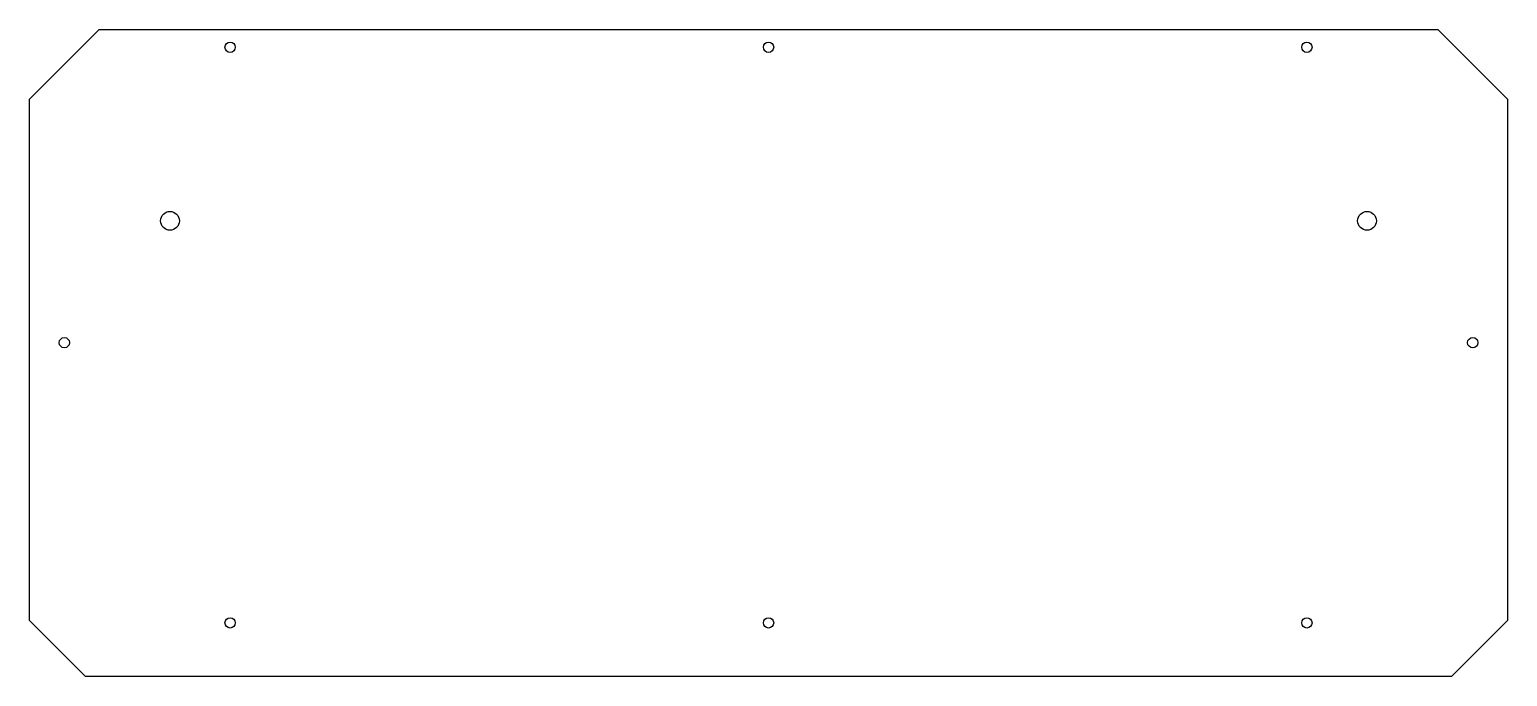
# Model space of a CAD drawing. Header units: millimetres. Extents: x 29 to 345, y -186 to -48.
import ezdxf

# ---------------------------------------------------------------- set-up
doc = ezdxf.new("R2010")
doc.units = ezdxf.units.MM
doc.layers.get('0').update_dxf_attribs({"linetype": 'CONTINUOUS'})

msp = doc.modelspace()

# ---------------------------------------------------------------- linework, layer by layer
msp.add_lwpolyline([(330.35, -48.31), (345.2, -63.15), (345.2, -174.49), (333.24, -186.45), (41.41, -186.45), (29.45, -174.49), (29.45, -63.15), (44.3, -48.31)], close=True)
for centre, radius in [((72.3, -52.09), 1.1), ((187.33, -52.09), 1.1), ((302.35, -52.09), 1.1), ((59.45, -89.15), 2), ((315.2, -89.15), 2), ((36.88, -115.17), 1.1), ((337.78, -115.17), 1.1), ((72.3, -175.02), 1.1), ((187.33, -175.02), 1.1), ((302.35, -175.02), 1.1)]:
    msp.add_circle(centre, radius)

doc.saveas('drawing.dxf')
